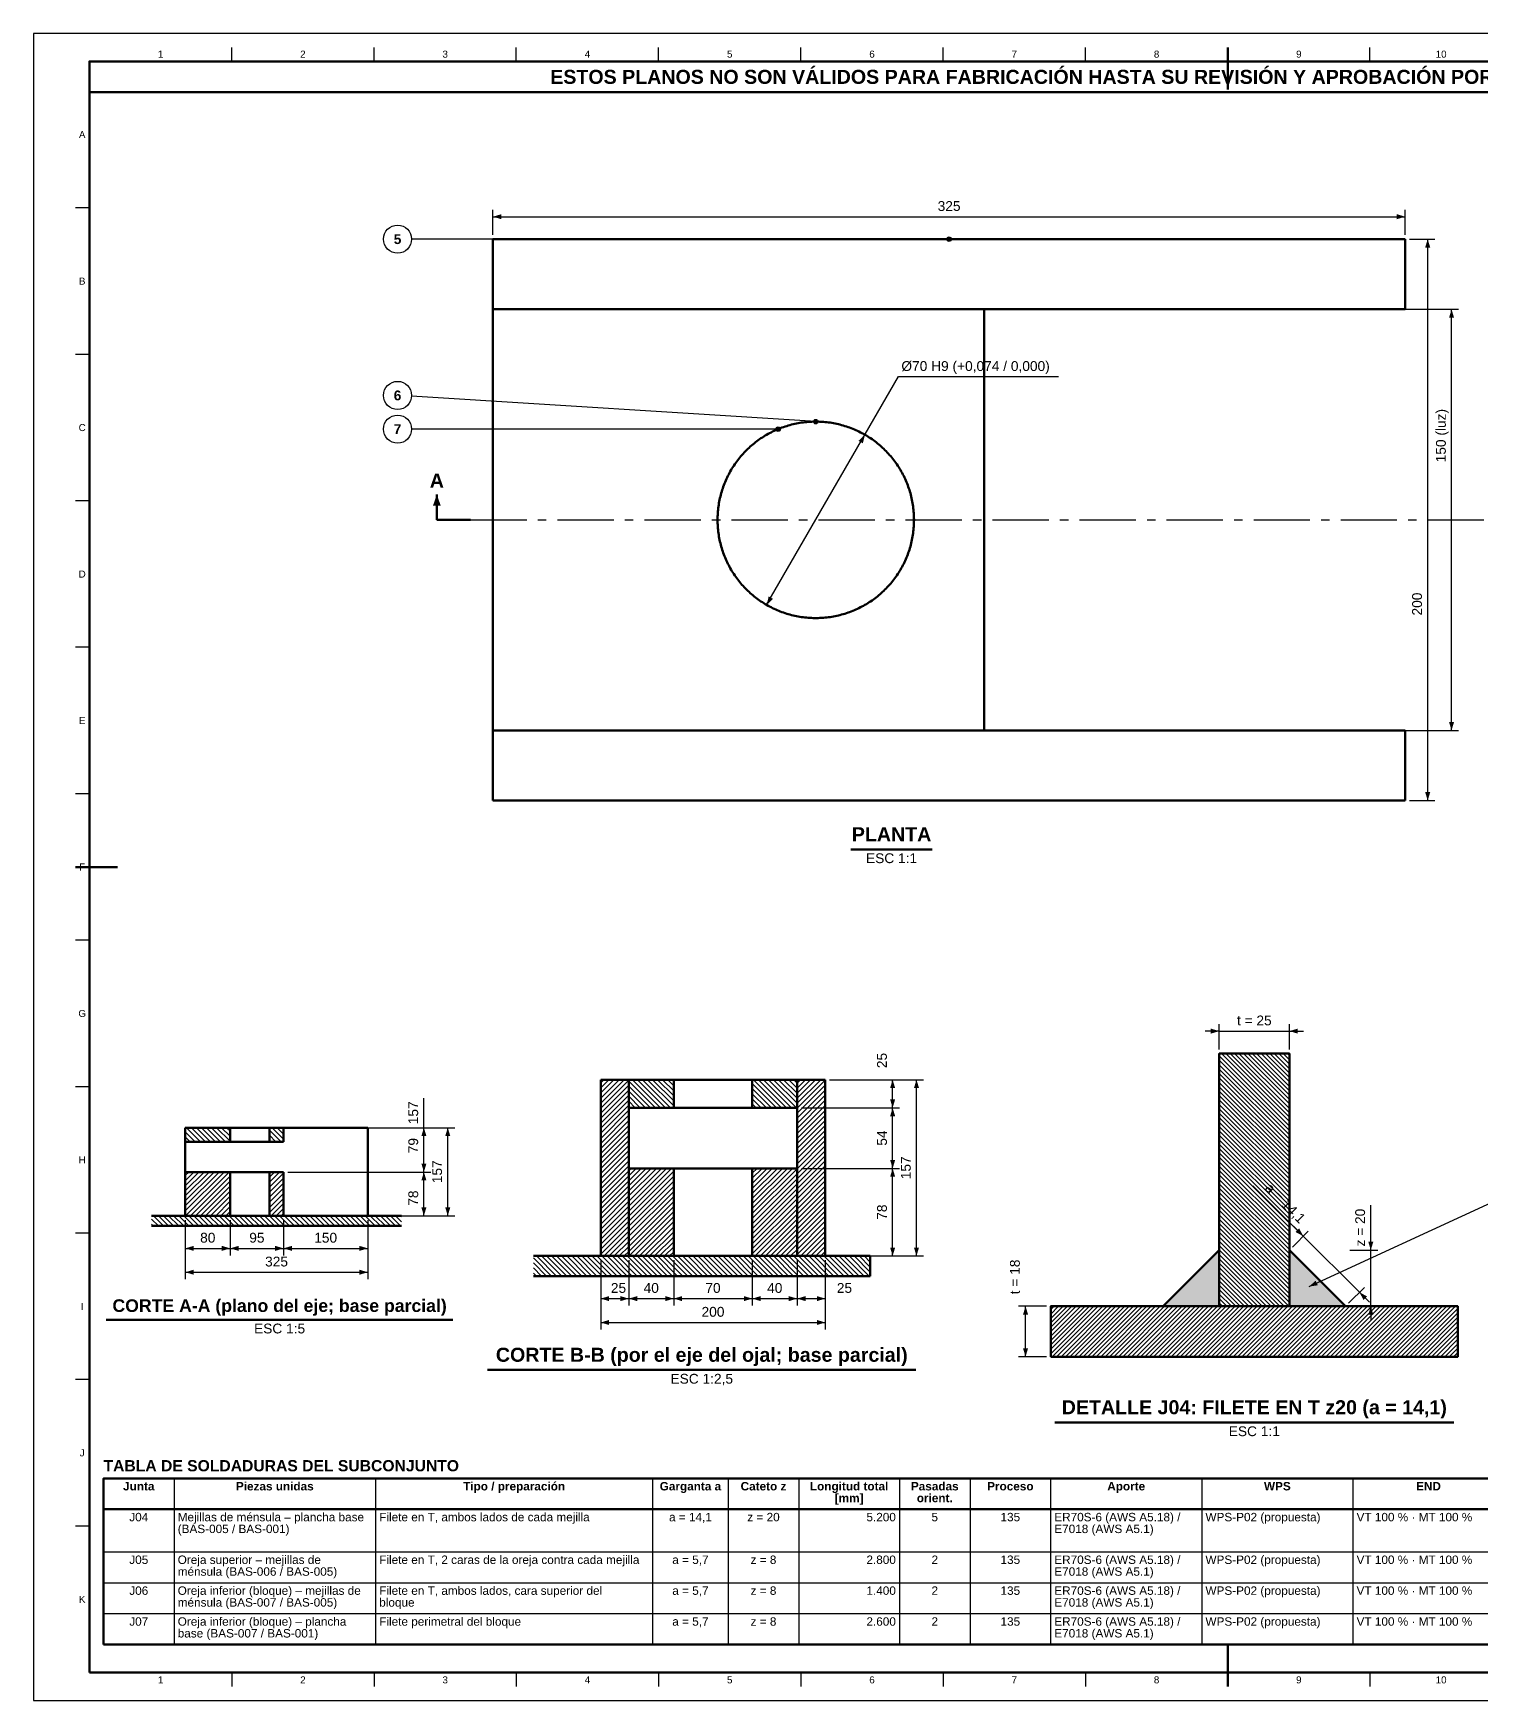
# Model space of a CAD drawing. Header units: millimetres. Extents: x 0 to 841, y 0 to 594.
# Drawn here: x 0 to 516, y 0 to 594 of the extents above; entities that cross this region are included whole.
import ezdxf
from ezdxf.enums import TextEntityAlignment as Align

# ---------------------------------------------------------------- set-up
doc = ezdxf.new("R2010")
doc.units = ezdxf.units.MM
doc.linetypes.add('EJE', pattern=[31, 20, -4, 3, -4])
for name, color, linetype, lineweight in [('ACH', 7, 'CONTINUOUS', 13), ('CORTE', 7, 'EJE', 70), ('COTA', 7, 'CONTINUOUS', 25), ('EJE', 7, 'EJE', 25), ('FINA', 7, 'CONTINUOUS', 25), ('MARCO', 7, 'CONTINUOUS', 70), ('TXT', 7, 'CONTINUOUS', 25), ('VIS', 7, 'CONTINUOUS', 50)]:
    doc.layers.add(name, color=color, linetype=linetype, lineweight=lineweight)
doc.styles.add('STD', font='LiberationSans-Regular.ttf')
doc.styles.add('STDB', font='LiberationSans-Bold.ttf')

msp = doc.modelspace()

# ---------------------------------------------------------------- hatches: boundary and pattern name
at = {"layer": 'ACH'}
h = msp.add_hatch(color=7, dxfattribs=at)
h.dxf.hatch_style = 1
h.paths.add_polyline_path([(327.05, 520.68), (326.82, 521.24), (326.25, 521.48), (325.68, 521.24), (325.45, 520.68), (325.68, 520.11), (326.25, 519.88), (326.82, 520.11)])
h = msp.add_hatch(color=7, dxfattribs=at)
h.dxf.hatch_style = 1
h.paths.add_polyline_path([(266.16, 453.01), (265.92, 453.58), (265.36, 453.81), (264.79, 453.58), (264.56, 453.01), (264.79, 452.45), (265.36, 452.21), (265.92, 452.45)])
h = msp.add_hatch(color=7, dxfattribs=at)
h.dxf.hatch_style = 1
h.paths.add_polyline_path([(279.55, 455.68), (279.32, 456.24), (278.75, 456.48), (278.18, 456.24), (277.95, 455.68), (278.18, 455.11), (278.75, 454.88), (279.32, 455.11)])
h = msp.add_hatch(dxfattribs=at)
h.set_pattern_fill('ANSI31', scale=0.35, angle=90)
h.paths.add_polyline_path([(422.48, 140.53), (447.48, 140.53), (447.48, 230.53), (422.48, 230.53)])
h = msp.add_hatch(dxfattribs=at)
h.set_pattern_fill('ANSI31', scale=0.4)
h.paths.add_polyline_path([(202.13, 158.43), (202.13, 221.23), (212.13, 221.23), (212.13, 158.43)])
h = msp.add_hatch(dxfattribs=at)
h.set_pattern_fill('ANSI31', scale=0.4, angle=90)
h.paths.add_polyline_path([(212.13, 211.23), (212.13, 221.23), (228.13, 221.23), (228.13, 211.23)])
h = msp.add_hatch(dxfattribs=at)
h.set_pattern_fill('ANSI31', scale=0.4, angle=90)
h.paths.add_polyline_path([(272.13, 221.23), (272.13, 211.23), (256.13, 211.23), (256.13, 221.23)])
h = msp.add_hatch(dxfattribs=at)
h.set_pattern_fill('ANSI31', scale=0.4)
h.paths.add_polyline_path([(272.13, 158.43), (272.13, 221.23), (282.13, 221.23), (282.13, 158.43)])
h = msp.add_hatch(dxfattribs=at)
h.set_pattern_fill('ANSI31', scale=0.4, angle=90)
h.paths.add_polyline_path([(54.14, 199.13), (54.14, 204.13), (70.14, 204.13), (70.14, 199.13)])
h = msp.add_hatch(dxfattribs=at)
h.set_pattern_fill('ANSI31', scale=0.4, angle=90)
h.paths.add_polyline_path([(84.14, 199.13), (84.14, 204.13), (89.14, 204.13), (89.14, 199.13)])
h = msp.add_hatch(dxfattribs=at)
h.set_pattern_fill('ANSI31', scale=0.4)
h.paths.add_polyline_path([(54.14, 172.73), (54.14, 188.33), (70.14, 188.33), (70.14, 172.73)])
h = msp.add_hatch(dxfattribs=at)
h.set_pattern_fill('ANSI31', scale=0.4)
h.paths.add_polyline_path([(84.14, 172.73), (84.14, 188.33), (89.14, 188.33), (89.14, 172.73)])
h = msp.add_hatch(dxfattribs=at)
h.set_pattern_fill('ANSI31', scale=0.4)
h.paths.add_polyline_path([(212.13, 158.43), (212.13, 189.63), (228.13, 189.63), (228.13, 158.43)])
h = msp.add_hatch(dxfattribs=at)
h.set_pattern_fill('ANSI31', scale=0.4)
h.paths.add_polyline_path([(272.13, 189.63), (272.13, 158.43), (256.13, 158.43), (256.13, 189.63)])
h = msp.add_hatch(dxfattribs=at)
h.set_pattern_fill('ANSI31', scale=0.4, angle=90)
h.paths.add_polyline_path([(131.14, 172.73), (131.14, 169.13), (42.14, 169.13), (42.14, 172.73)])
h = msp.add_hatch(color=7, dxfattribs=at)
h.dxf.hatch_style = 1
h.paths.add_polyline_path([(422.48, 140.53), (402.48, 140.53), (422.48, 160.53)])
h = msp.add_hatch(color=7, dxfattribs=at)
h.dxf.hatch_style = 1
h.paths.add_polyline_path([(447.48, 140.53), (467.48, 140.53), (447.48, 160.53)])
h = msp.add_hatch(dxfattribs=at)
h.set_pattern_fill('ANSI31', scale=0.4, angle=90)
h.paths.add_polyline_path([(178.13, 151.23), (178.13, 158.43), (298.13, 158.43), (298.13, 151.23)])
h = msp.add_hatch(dxfattribs=at)
h.set_pattern_fill('ANSI31', scale=0.35)
h.paths.add_polyline_path([(362.48, 122.53), (507.48, 122.53), (507.48, 140.53), (362.48, 140.53)])

# ---------------------------------------------------------------- linework, layer by layer
at = {"layer": 'CORTE'}
msp.add_line((143.75, 420.68), (155.75, 420.68), dxfattribs=at)
at = {"layer": 'COTA'}
for p, q in [((163.75, 522.18), (163.75, 531.18)), ((163.75, 528.68), (488.75, 528.68)), ((488.75, 522.18), (488.75, 531.18)), ((326.25, 520.68), (134.75, 520.68)), ((490.25, 520.68), (499.25, 520.68)), ((496.75, 320.68), (496.75, 520.68)), ((340.25, 495.68), (507.75, 495.68)), ((505.25, 345.68), (505.25, 495.68)), ((261.25, 390.37), (308.25, 471.77)), ((308.25, 471.77), (365.26, 471.77)), ((278.75, 455.68), (134.74, 464.7)), ((265.36, 453.01), (134.75, 453.01)), ((340.25, 345.68), (507.75, 345.68)), ((490.25, 320.68), (499.25, 320.68)), ((422.48, 238.53), (417.48, 238.53)), ((422.48, 232.03), (422.48, 241.03)), ((422.48, 238.53), (447.48, 238.53)), ((447.48, 232.03), (447.48, 241.03)), ((447.48, 238.53), (452.48, 238.53)), ((283.63, 221.23), (308.63, 221.23)), ((283.63, 221.23), (317.13, 221.23)), ((306.13, 211.23), (306.13, 221.23)), ((314.63, 158.43), (314.63, 221.23)), ((139.14, 204.13), (139.14, 214.67)), ((273.63, 211.23), (308.63, 211.23)), ((273.63, 211.23), (308.63, 211.23)), ((306.13, 189.63), (306.13, 211.23)), ((90.64, 204.13), (141.64, 204.13)), ((120.64, 204.13), (141.64, 204.13)), ((120.64, 204.13), (150.14, 204.13)), ((139.14, 188.33), (139.14, 204.13)), ((139.14, 172.73), (139.14, 204.13)), ((147.64, 172.73), (147.64, 204.13)), ((90.64, 188.33), (141.64, 188.33)), ((90.64, 188.33), (141.64, 188.33)), ((139.14, 172.73), (139.14, 188.33)), ((273.63, 189.63), (308.63, 189.63)), ((273.63, 189.63), (308.63, 189.63)), ((306.13, 158.43), (306.13, 189.63)), ((452.43, 165.48), (434.47, 183.44)), ((90.64, 172.73), (141.64, 172.73)), ((120.64, 172.73), (141.64, 172.73)), ((120.64, 172.73), (150.14, 172.73)), ((454.48, 147.53), (519.48, 177.53)), ((476.48, 160.53), (476.48, 176.53)), ((54.14, 171.23), (54.14, 158.63)), ((54.14, 171.23), (54.14, 150.13)), ((70.14, 171.23), (70.14, 158.63)), ((70.14, 171.23), (70.14, 158.63)), ((89.14, 171.23), (89.14, 158.63)), ((89.14, 171.23), (89.14, 158.63)), ((119.14, 171.23), (119.14, 158.63)), ((119.14, 171.23), (119.14, 150.13)), ((448.54, 161.59), (454.2, 167.24)), ((452.43, 165.48), (448.9, 169.01)), ((54.14, 161.13), (70.14, 161.13)), ((70.14, 161.13), (89.14, 161.13)), ((89.14, 161.13), (119.14, 161.13)), ((452.43, 165.48), (472.43, 145.48)), ((468.98, 160.53), (478.98, 160.53)), ((476.48, 160.53), (476.48, 165.53)), ((476.48, 140.53), (476.48, 160.53)), ((202.13, 156.93), (202.13, 140.73)), ((202.13, 156.93), (202.13, 132.23)), ((212.13, 156.93), (212.13, 140.73)), ((212.13, 156.93), (212.13, 140.73)), ((228.13, 156.93), (228.13, 140.73)), ((228.13, 156.93), (228.13, 140.73)), ((256.13, 156.93), (256.13, 140.73)), ((256.13, 156.93), (256.13, 140.73)), ((272.13, 156.93), (272.13, 140.73)), ((272.13, 156.93), (272.13, 140.73)), ((282.13, 156.93), (282.13, 140.73)), ((282.13, 156.93), (282.13, 132.23)), ((283.63, 158.43), (308.63, 158.43)), ((283.63, 158.43), (317.13, 158.43)), ((54.14, 152.63), (119.14, 152.63)), ((202.13, 143.23), (212.13, 143.23)), ((212.13, 143.23), (228.13, 143.23)), ((212.13, 143.23), (212.29, 143.23)), ((228.13, 143.23), (256.13, 143.23)), ((256.13, 143.23), (272.13, 143.23)), ((272.13, 143.23), (282.13, 143.23)), ((468.54, 141.59), (474.2, 147.24)), ((472.43, 145.48), (475.97, 141.94)), ((360.98, 140.53), (350.98, 140.53)), ((353.48, 122.53), (353.48, 140.53)), ((468.98, 140.53), (478.98, 140.53)), ((476.48, 140.53), (476.48, 135.53)), ((202.13, 134.73), (282.13, 134.73)), ((360.98, 122.53), (350.98, 122.53))]:
    msp.add_line(p, q, dxfattribs=at)
for centre in [(326.25, 520.68), (265.36, 453.01), (278.75, 455.68)]:
    msp.add_circle(centre, 0.8, dxfattribs=at)
for points in [[(163.75, 528.68), (166.75, 527.78), (166.75, 529.58)], [(488.75, 528.68), (485.75, 529.58), (485.75, 527.78)], [(496.75, 520.68), (495.85, 517.68), (497.65, 517.68)], [(505.25, 495.68), (504.35, 492.68), (506.15, 492.68)], [(296.25, 450.99), (293.97, 448.84), (295.53, 447.94)], [(143.75, 429.68), (142.35, 425.68), (145.15, 425.68)], [(261.25, 390.37), (263.53, 392.51), (261.97, 393.41)], [(505.25, 345.68), (506.15, 348.68), (504.35, 348.68)], [(496.75, 320.68), (497.65, 323.68), (495.85, 323.68)], [(422.48, 238.53), (419.48, 239.43), (419.48, 237.63)], [(447.48, 238.53), (450.48, 237.63), (450.48, 239.43)], [(306.13, 221.23), (305.23, 218.23), (307.03, 218.23)], [(314.63, 221.23), (313.73, 218.23), (315.53, 218.23)], [(306.13, 211.23), (307.03, 214.23), (305.23, 214.23)], [(306.13, 211.23), (305.23, 208.23), (307.03, 208.23)], [(139.14, 204.13), (138.24, 201.13), (140.04, 201.13)], [(139.14, 204.13), (138.24, 201.13), (140.04, 201.13)], [(147.64, 204.13), (146.74, 201.13), (148.54, 201.13)], [(139.14, 188.33), (140.04, 191.33), (138.24, 191.33)], [(306.13, 189.63), (307.03, 192.63), (305.23, 192.63)], [(139.14, 188.33), (138.24, 185.33), (140.04, 185.33)], [(306.13, 189.63), (305.23, 186.63), (307.03, 186.63)], [(139.14, 172.73), (140.04, 175.73), (138.24, 175.73)], [(139.14, 172.73), (140.04, 175.73), (138.24, 175.73)], [(147.64, 172.73), (148.54, 175.73), (146.74, 175.73)], [(452.43, 165.48), (450.95, 168.23), (449.67, 166.96)], [(54.14, 161.13), (57.14, 160.23), (57.14, 162.03)], [(70.14, 161.13), (67.14, 162.03), (67.14, 160.23)], [(70.14, 161.13), (73.14, 160.23), (73.14, 162.03)], [(89.14, 161.13), (86.14, 162.03), (86.14, 160.23)], [(89.14, 161.13), (92.14, 160.23), (92.14, 162.03)], [(119.14, 161.13), (116.14, 162.03), (116.14, 160.23)], [(306.13, 158.43), (307.03, 161.43), (305.23, 161.43)], [(314.63, 158.43), (315.53, 161.43), (313.73, 161.43)], [(476.48, 160.53), (477.38, 163.53), (475.58, 163.53)], [(54.14, 152.63), (57.14, 151.73), (57.14, 153.53)], [(119.14, 152.63), (116.14, 153.53), (116.14, 151.73)], [(454.48, 147.53), (457.58, 147.97), (456.83, 149.6)], [(202.13, 143.23), (205.13, 142.33), (205.13, 144.13)], [(212.13, 143.23), (209.13, 144.13), (209.13, 142.33)], [(212.13, 143.23), (215.13, 142.33), (215.13, 144.13)], [(228.13, 143.23), (225.13, 144.13), (225.13, 142.33)], [(228.13, 143.23), (231.13, 142.33), (231.13, 144.13)], [(256.13, 143.23), (253.13, 144.13), (253.13, 142.33)], [(256.13, 143.23), (259.13, 142.33), (259.13, 144.13)], [(272.13, 143.23), (269.13, 144.13), (269.13, 142.33)], [(272.13, 143.23), (275.13, 142.33), (275.13, 144.13)], [(282.13, 143.23), (279.13, 144.13), (279.13, 142.33)], [(472.43, 145.48), (473.92, 142.72), (475.19, 143.99)], [(353.48, 140.53), (352.58, 137.53), (354.38, 137.53)], [(476.48, 140.53), (475.58, 137.53), (477.38, 137.53)], [(202.13, 134.73), (205.13, 133.83), (205.13, 135.63)], [(282.13, 134.73), (279.13, 135.63), (279.13, 133.83)], [(353.48, 122.53), (354.38, 125.53), (352.58, 125.53)]]:
    msp.add_solid(points, dxfattribs=at)
at = {"layer": 'EJE'}
msp.add_line((155.75, 420.68), (518.75, 420.68), dxfattribs=at)
at = {"layer": 'FINA'}
for p, q in [((70.69, 584), (70.69, 589)), ((121.38, 584), (121.38, 589)), ((172.06, 584), (172.06, 589)), ((222.75, 584), (222.75, 589)), ((273.44, 584), (273.44, 589)), ((324.12, 584), (324.12, 589)), ((374.81, 584), (374.81, 589)), ((425.5, 584), (425.5, 589)), ((476.19, 584), (476.19, 589)), ((20, 531.82), (15, 531.82)), ((20, 479.64), (15, 479.64)), ((20, 427.45), (15, 427.45)), ((20, 375.27), (15, 375.27)), ((20, 323.09), (15, 323.09)), ((20, 270.91), (15, 270.91)), ((20, 218.73), (15, 218.73)), ((20, 166.55), (15, 166.55)), ((20, 114.36), (15, 114.36)), ((50.13, 79.2), (50.13, 20)), ((121.92, 79.2), (121.92, 20)), ((220.63, 79.2), (220.63, 20)), ((247.55, 79.2), (247.55, 20)), ((272.68, 79.2), (272.68, 20)), ((308.58, 79.2), (308.58, 20)), ((333.71, 79.2), (333.71, 20)), ((362.42, 79.2), (362.42, 20)), ((416.27, 79.2), (416.27, 20)), ((470.11, 79.2), (470.11, 20)), ((25, 68.2), (646, 68.2)), ((20, 62.18), (15, 62.18)), ((25, 53), (646, 53)), ((25, 42), (646, 42)), ((25, 31), (646, 31)), ((70.69, 10), (70.69, 5)), ((121.38, 10), (121.38, 5)), ((172.06, 10), (172.06, 5)), ((222.75, 10), (222.75, 5)), ((273.44, 10), (273.44, 5)), ((324.12, 10), (324.12, 5)), ((374.81, 10), (374.81, 5)), ((425.5, 10), (425.5, 5)), ((476.19, 10), (476.19, 5))]:
    msp.add_line(p, q, dxfattribs=at)
msp.add_lwpolyline([(0, 0), (841, 0), (841, 594), (0, 594)], close=True, dxfattribs=at)
for centre in [(129.75, 520.68), (129.75, 465.01), (129.75, 453.01)]:
    msp.add_circle(centre, 5, dxfattribs=at)
at = {"layer": 'MARCO'}
for p, q in [((425.5, 589), (425.5, 574)), ((15, 297), (30, 297)), ((425.5, 5), (425.5, 20))]:
    msp.add_line(p, q, dxfattribs=at)
for points in [[(20, 10), (831, 10), (831, 584), (20, 584)], [(20, 573), (831, 573), (831, 584), (20, 584)]]:
    msp.add_lwpolyline(points, close=True, dxfattribs=at)
at = {"layer": 'VIS'}
for p, q in [((143.75, 420.68), (143.75, 429.68)), ((291.28, 303.28), (320.22, 303.28)), ((26, 135.73), (149.45, 135.73)), ((161.8, 117.83), (314.45, 117.83)), ((363.87, 99.13), (506.1, 99.13)), ((25, 79.2), (25, 20)), ((25, 20), (646, 20))]:
    msp.add_line(p, q, dxfattribs=at)
for points in [[(163.75, 495.68), (163.75, 520.68)], [(163.75, 520.68), (488.75, 520.68)], [(488.75, 495.68), (488.75, 520.68)], [(163.75, 495.68), (488.75, 495.68)], [(163.75, 345.68), (163.75, 495.68)], [(163.75, 495.68), (338.75, 495.68)], [(338.75, 345.68), (338.75, 495.68)], [(313.75, 420.68), (313.74, 420.08), (313.73, 419.48), (313.7, 418.88), (313.67, 418.28), (313.62, 417.68), (313.56, 417.08), (313.5, 416.48), (313.42, 415.89), (313.33, 415.29), (313.24, 414.7), (313.13, 414.11), (313.01, 413.52), (312.88, 412.93), (312.74, 412.35), (312.6, 411.76), (312.44, 411.18), (312.27, 410.61), (312.09, 410.03), (311.9, 409.46), (311.71, 408.89), (311.5, 408.33), (311.28, 407.77), (311.06, 407.21), (310.82, 406.66), (310.58, 406.11), (310.32, 405.57), (310.06, 405.03), (309.78, 404.49), (309.5, 403.96), (309.21, 403.44), (308.91, 402.92), (308.6, 402.4), (308.28, 401.89), (307.96, 401.39), (307.62, 400.89), (307.28, 400.4), (306.92, 399.91), (306.56, 399.43), (306.19, 398.96), (305.82, 398.49), (305.43, 398.03), (305.04, 397.57), (304.64, 397.12), (304.23, 396.68), (303.82, 396.25), (303.39, 395.82), (302.96, 395.4), (302.52, 394.99), (302.08, 394.59), (301.63, 394.19), (301.17, 393.8), (300.71, 393.42), (300.23, 393.05), (299.76, 392.68), (299.27, 392.33), (298.78, 391.98), (298.29, 391.64), (297.79, 391.31), (297.28, 390.98), (296.77, 390.67), (296.25, 390.37), (295.73, 390.07), (295.2, 389.78), (294.67, 389.51), (294.13, 389.24), (293.59, 388.98), (293.04, 388.73), (292.49, 388.49), (291.94, 388.26), (291.38, 388.03), (290.81, 387.82), (290.25, 387.62), (289.68, 387.43), (289.11, 387.24), (288.53, 387.07), (287.95, 386.91), (287.37, 386.76), (286.79, 386.61), (286.2, 386.48), (285.61, 386.36), (285.02, 386.24), (284.43, 386.14), (283.84, 386.05), (283.24, 385.97), (282.65, 385.89), (282.05, 385.83), (281.45, 385.78), (280.85, 385.74), (280.25, 385.71), (279.65, 385.69), (279.05, 385.68), (278.45, 385.68), (277.85, 385.69), (277.25, 385.71), (276.65, 385.74), (276.05, 385.78), (275.45, 385.83), (274.85, 385.89), (274.26, 385.97), (273.66, 386.05), (273.07, 386.14), (272.48, 386.24), (271.89, 386.36), (271.3, 386.48), (270.71, 386.61), (270.13, 386.76), (269.55, 386.91), (268.97, 387.07), (268.39, 387.24), (267.82, 387.43), (267.25, 387.62), (266.69, 387.82), (266.12, 388.03), (265.56, 388.26), (265.01, 388.49), (264.46, 388.73), (263.91, 388.98), (263.37, 389.24), (262.83, 389.51), (262.3, 389.78), (261.77, 390.07), (261.25, 390.37), (260.73, 390.67), (260.22, 390.98), (259.71, 391.31), (259.21, 391.64), (258.72, 391.98), (258.23, 392.33), (257.74, 392.68), (257.27, 393.05), (256.79, 393.42), (256.33, 393.8), (255.87, 394.19), (255.42, 394.59), (254.98, 394.99), (254.54, 395.4), (254.11, 395.82), (253.68, 396.25), (253.27, 396.68), (252.86, 397.12), (252.46, 397.57), (252.07, 398.03), (251.68, 398.49), (251.31, 398.96), (250.94, 399.43), (250.58, 399.91), (250.22, 400.4), (249.88, 400.89), (249.54, 401.39), (249.22, 401.89), (248.9, 402.4), (248.59, 402.92), (248.29, 403.44), (248, 403.96), (247.72, 404.49), (247.44, 405.03), (247.18, 405.57), (246.92, 406.11), (246.68, 406.66), (246.44, 407.21), (246.22, 407.77), (246, 408.33), (245.79, 408.89), (245.6, 409.46), (245.41, 410.03), (245.23, 410.61), (245.06, 411.18), (244.9, 411.76), (244.76, 412.35), (244.62, 412.93), (244.49, 413.52), (244.37, 414.11), (244.26, 414.7), (244.17, 415.29), (244.08, 415.89), (244, 416.48), (243.94, 417.08), (243.88, 417.68), (243.83, 418.28), (243.8, 418.88), (243.77, 419.48), (243.76, 420.08), (243.75, 420.68), (243.76, 421.28), (243.77, 421.88), (243.8, 422.48), (243.83, 423.08), (243.88, 423.68), (243.94, 424.28), (244, 424.87), (244.08, 425.47), (244.17, 426.06), (244.26, 426.66), (244.37, 427.25), (244.49, 427.84), (244.62, 428.42), (244.76, 429.01), (244.9, 429.59), (245.06, 430.17), (245.23, 430.75), (245.41, 431.32), (245.6, 431.89), (245.79, 432.46), (246, 433.02), (246.22, 433.58), (246.44, 434.14), (246.68, 434.69), (246.92, 435.24), (247.18, 435.79), (247.44, 436.33), (247.72, 436.86), (248, 437.39), (248.29, 437.92), (248.59, 438.44), (248.9, 438.95), (249.22, 439.46), (249.54, 439.97), (249.88, 440.46), (250.22, 440.96), (250.58, 441.44), (250.94, 441.92), (251.31, 442.4), (251.68, 442.87), (252.07, 443.33), (252.46, 443.78), (252.86, 444.23), (253.27, 444.67), (253.68, 445.1), (254.11, 445.53), (254.54, 445.95), (254.98, 446.36), (255.42, 446.77), (255.87, 447.16), (256.33, 447.55), (256.79, 447.93), (257.27, 448.31), (257.74, 448.67), (258.23, 449.03), (258.72, 449.38), (259.21, 449.72), (259.71, 450.05), (260.22, 450.37), (260.73, 450.68), (261.25, 450.99), (261.77, 451.28), (262.3, 451.57), (262.83, 451.85), (263.37, 452.12), (263.91, 452.38), (264.46, 452.63), (265.01, 452.87), (265.56, 453.1), (266.12, 453.32), (266.69, 453.53), (267.25, 453.73), (267.82, 453.93), (268.39, 454.11), (268.97, 454.28), (269.55, 454.45), (270.13, 454.6), (270.71, 454.74), (271.3, 454.87), (271.89, 455), (272.48, 455.11), (273.07, 455.21), (273.66, 455.3), (274.26, 455.39), (274.85, 455.46), (275.45, 455.52), (276.05, 455.57), (276.65, 455.61), (277.25, 455.64), (277.85, 455.67), (278.45, 455.68), (279.05, 455.68), (279.65, 455.67), (280.25, 455.64), (280.85, 455.61), (281.45, 455.57), (282.05, 455.52), (282.65, 455.46), (283.24, 455.39), (283.84, 455.3), (284.43, 455.21), (285.02, 455.11), (285.61, 455), (286.2, 454.87), (286.79, 454.74), (287.37, 454.6), (287.95, 454.45), (288.53, 454.28), (289.11, 454.11), (289.68, 453.93), (290.25, 453.73), (290.81, 453.53), (291.38, 453.32), (291.94, 453.1), (292.49, 452.87), (293.04, 452.63), (293.59, 452.38), (294.13, 452.12), (294.67, 451.85), (295.2, 451.57), (295.73, 451.28), (296.25, 450.99), (296.77, 450.68), (297.28, 450.37), (297.79, 450.05), (298.29, 449.72), (298.78, 449.38), (299.27, 449.03), (299.76, 448.67), (300.23, 448.31), (300.71, 447.93), (301.17, 447.55), (301.63, 447.16), (302.08, 446.77), (302.52, 446.36), (302.96, 445.95), (303.39, 445.53), (303.82, 445.1), (304.23, 444.67), (304.64, 444.23), (305.04, 443.78), (305.43, 443.33), (305.82, 442.87), (306.19, 442.4), (306.56, 441.92), (306.92, 441.44), (307.28, 440.96), (307.62, 440.46), (307.96, 439.97), (308.28, 439.46), (308.6, 438.95), (308.91, 438.44), (309.21, 437.92), (309.5, 437.39), (309.78, 436.86), (310.06, 436.33), (310.32, 435.79), (310.58, 435.24), (310.82, 434.69), (311.06, 434.14), (311.28, 433.58), (311.5, 433.02), (311.71, 432.46), (311.9, 431.89), (312.09, 431.32), (312.27, 430.75), (312.44, 430.17), (312.6, 429.59), (312.74, 429.01), (312.88, 428.42), (313.01, 427.84), (313.13, 427.25), (313.24, 426.66), (313.33, 426.06), (313.42, 425.47), (313.5, 424.87), (313.56, 424.28), (313.62, 423.68), (313.67, 423.08), (313.7, 422.48), (313.73, 421.88), (313.74, 421.28), (313.75, 420.68)], [(163.75, 320.68), (163.75, 345.68)], [(163.75, 345.68), (488.75, 345.68)], [(163.75, 345.68), (338.75, 345.68)], [(488.75, 320.68), (488.75, 345.68)], [(163.75, 320.68), (488.75, 320.68)], [(202.13, 221.23), (202.13, 158.43)], [(202.13, 221.23), (212.13, 221.23)], [(212.13, 221.23), (212.13, 158.43)], [(212.13, 221.23), (212.13, 211.23)], [(212.13, 221.23), (228.13, 221.23)], [(228.13, 221.23), (228.37, 221.23), (228.61, 221.23), (228.85, 221.23), (229.09, 221.23), (229.33, 221.23), (229.58, 221.23), (229.82, 221.23), (230.06, 221.23), (230.3, 221.23), (230.54, 221.23), (230.78, 221.23), (231.02, 221.23), (231.27, 221.23), (231.51, 221.23), (231.75, 221.23), (231.99, 221.23), (232.23, 221.23), (232.47, 221.23), (232.71, 221.23), (232.96, 221.23), (233.2, 221.23), (233.44, 221.23), (233.68, 221.23), (233.92, 221.23), (234.16, 221.23), (234.4, 221.23), (234.64, 221.23), (234.89, 221.23), (235.13, 221.23), (235.37, 221.23), (235.61, 221.23), (235.85, 221.23), (236.09, 221.23), (236.33, 221.23), (236.58, 221.23), (236.82, 221.23), (237.06, 221.23), (237.3, 221.23), (237.54, 221.23), (237.78, 221.23), (238.02, 221.23), (238.27, 221.23), (238.51, 221.23), (238.75, 221.23), (238.99, 221.23), (239.23, 221.23), (239.47, 221.23), (239.71, 221.23), (239.96, 221.23), (240.2, 221.23), (240.44, 221.23), (240.68, 221.23), (240.92, 221.23), (241.16, 221.23), (241.4, 221.23), (241.64, 221.23), (241.89, 221.23), (242.13, 221.23), (242.37, 221.23), (242.61, 221.23), (242.85, 221.23), (243.09, 221.23), (243.33, 221.23), (243.58, 221.23), (243.82, 221.23), (244.06, 221.23), (244.3, 221.23), (244.54, 221.23), (244.78, 221.23), (245.02, 221.23), (245.27, 221.23), (245.51, 221.23), (245.75, 221.23), (245.99, 221.23), (246.23, 221.23), (246.47, 221.23), (246.71, 221.23), (246.96, 221.23), (247.2, 221.23), (247.44, 221.23), (247.68, 221.23), (247.92, 221.23), (248.16, 221.23), (248.4, 221.23), (248.64, 221.23), (248.89, 221.23), (249.13, 221.23), (249.37, 221.23), (249.61, 221.23), (249.85, 221.23), (250.09, 221.23), (250.33, 221.23), (250.58, 221.23), (250.82, 221.23), (251.06, 221.23), (251.3, 221.23), (251.54, 221.23), (251.78, 221.23), (252.02, 221.23), (252.27, 221.23), (252.51, 221.23), (252.75, 221.23), (252.99, 221.23), (253.23, 221.23), (253.47, 221.23), (253.71, 221.23), (253.96, 221.23), (254.2, 221.23), (254.44, 221.23), (254.68, 221.23), (254.92, 221.23), (255.16, 221.23), (255.4, 221.23), (255.64, 221.23), (255.89, 221.23), (256.13, 221.23)], [(228.13, 221.23), (228.13, 211.23)], [(256.13, 221.23), (272.13, 221.23)], [(256.13, 221.23), (256.13, 211.23)], [(272.13, 221.23), (272.13, 158.43)], [(272.13, 221.23), (282.13, 221.23)], [(272.13, 221.23), (272.13, 211.23)], [(282.13, 221.23), (282.13, 158.43)], [(212.13, 211.23), (228.13, 211.23)], [(228.13, 211.23), (228.37, 211.23), (228.61, 211.23), (228.85, 211.23), (229.09, 211.23), (229.33, 211.23), (229.58, 211.23), (229.82, 211.23), (230.06, 211.23), (230.3, 211.23), (230.54, 211.23), (230.78, 211.23), (231.02, 211.23), (231.27, 211.23), (231.51, 211.23), (231.75, 211.23), (231.99, 211.23), (232.23, 211.23), (232.47, 211.23), (232.71, 211.23), (232.96, 211.23), (233.2, 211.23), (233.44, 211.23), (233.68, 211.23), (233.92, 211.23), (234.16, 211.23), (234.4, 211.23), (234.64, 211.23), (234.89, 211.23), (235.13, 211.23), (235.37, 211.23), (235.61, 211.23), (235.85, 211.23), (236.09, 211.23), (236.33, 211.23), (236.58, 211.23), (236.82, 211.23), (237.06, 211.23), (237.3, 211.23), (237.54, 211.23), (237.78, 211.23), (238.02, 211.23), (238.27, 211.23), (238.51, 211.23), (238.75, 211.23), (238.99, 211.23), (239.23, 211.23), (239.47, 211.23), (239.71, 211.23), (239.96, 211.23), (240.2, 211.23), (240.44, 211.23), (240.68, 211.23), (240.92, 211.23), (241.16, 211.23), (241.4, 211.23), (241.64, 211.23), (241.89, 211.23), (242.13, 211.23), (242.37, 211.23), (242.61, 211.23), (242.85, 211.23), (243.09, 211.23), (243.33, 211.23), (243.58, 211.23), (243.82, 211.23), (244.06, 211.23), (244.3, 211.23), (244.54, 211.23), (244.78, 211.23), (245.02, 211.23), (245.27, 211.23), (245.51, 211.23), (245.75, 211.23), (245.99, 211.23), (246.23, 211.23), (246.47, 211.23), (246.71, 211.23), (246.96, 211.23), (247.2, 211.23), (247.44, 211.23), (247.68, 211.23), (247.92, 211.23), (248.16, 211.23), (248.4, 211.23), (248.64, 211.23), (248.89, 211.23), (249.13, 211.23), (249.37, 211.23), (249.61, 211.23), (249.85, 211.23), (250.09, 211.23), (250.33, 211.23), (250.58, 211.23), (250.82, 211.23), (251.06, 211.23), (251.3, 211.23), (251.54, 211.23), (251.78, 211.23), (252.02, 211.23), (252.27, 211.23), (252.51, 211.23), (252.75, 211.23), (252.99, 211.23), (253.23, 211.23), (253.47, 211.23), (253.71, 211.23), (253.96, 211.23), (254.2, 211.23), (254.44, 211.23), (254.68, 211.23), (254.92, 211.23), (255.16, 211.23), (255.4, 211.23), (255.64, 211.23), (255.89, 211.23), (256.13, 211.23)], [(256.13, 211.23), (272.13, 211.23)], [(54.14, 199.13), (54.14, 204.13)], [(70.14, 204.13), (54.14, 204.13)], [(70.14, 204.13), (70.27, 204.13), (70.39, 204.13), (70.51, 204.13), (70.63, 204.13), (70.75, 204.13), (70.87, 204.13), (70.99, 204.13), (71.11, 204.13), (71.23, 204.13), (71.35, 204.13), (71.47, 204.13), (71.59, 204.13), (71.71, 204.13), (71.83, 204.13), (71.96, 204.13), (72.08, 204.13), (72.2, 204.13), (72.32, 204.13), (72.44, 204.13), (72.56, 204.13), (72.68, 204.13), (72.8, 204.13), (72.92, 204.13), (73.04, 204.13), (73.16, 204.13), (73.28, 204.13), (73.4, 204.13), (73.52, 204.13), (73.64, 204.13), (73.77, 204.13), (73.89, 204.13), (74.01, 204.13), (74.13, 204.13), (74.25, 204.13), (74.37, 204.13), (74.49, 204.13), (74.61, 204.13), (74.73, 204.13), (74.85, 204.13), (74.97, 204.13), (75.09, 204.13), (75.21, 204.13), (75.33, 204.13), (75.46, 204.13), (75.58, 204.13), (75.7, 204.13), (75.82, 204.13), (75.94, 204.13), (76.06, 204.13), (76.18, 204.13), (76.3, 204.13), (76.42, 204.13), (76.54, 204.13), (76.66, 204.13), (76.78, 204.13), (76.9, 204.13), (77.02, 204.13), (77.14, 204.13), (77.27, 204.13), (77.39, 204.13), (77.51, 204.13), (77.63, 204.13), (77.75, 204.13), (77.87, 204.13), (77.99, 204.13), (78.11, 204.13), (78.23, 204.13), (78.35, 204.13), (78.47, 204.13), (78.59, 204.13), (78.71, 204.13), (78.83, 204.13), (78.96, 204.13), (79.08, 204.13), (79.2, 204.13), (79.32, 204.13), (79.44, 204.13), (79.56, 204.13), (79.68, 204.13), (79.8, 204.13), (79.92, 204.13), (80.04, 204.13), (80.16, 204.13), (80.28, 204.13), (80.4, 204.13), (80.52, 204.13), (80.64, 204.13), (80.77, 204.13), (80.89, 204.13), (81.01, 204.13), (81.13, 204.13), (81.25, 204.13), (81.37, 204.13), (81.49, 204.13), (81.61, 204.13), (81.73, 204.13), (81.85, 204.13), (81.97, 204.13), (82.09, 204.13), (82.21, 204.13), (82.33, 204.13), (82.46, 204.13), (82.58, 204.13), (82.7, 204.13), (82.82, 204.13), (82.94, 204.13), (83.06, 204.13), (83.18, 204.13), (83.3, 204.13), (83.42, 204.13), (83.54, 204.13), (83.66, 204.13), (83.78, 204.13), (83.9, 204.13), (84.02, 204.13), (84.14, 204.13)], [(70.14, 204.13), (70.14, 199.13)], [(89.14, 204.13), (84.14, 204.13)], [(84.14, 199.13), (84.14, 204.13)], [(89.14, 204.13), (119.14, 204.13)], [(89.14, 199.13), (89.14, 204.13)], [(119.14, 172.73), (119.14, 204.13)], [(54.14, 188.33), (54.14, 199.13)], [(70.14, 199.13), (54.14, 199.13)], [(70.14, 199.13), (70.27, 199.13), (70.39, 199.13), (70.51, 199.13), (70.63, 199.13), (70.75, 199.13), (70.87, 199.13), (70.99, 199.13), (71.11, 199.13), (71.23, 199.13), (71.35, 199.13), (71.47, 199.13), (71.59, 199.13), (71.71, 199.13), (71.83, 199.13), (71.96, 199.13), (72.08, 199.13), (72.2, 199.13), (72.32, 199.13), (72.44, 199.13), (72.56, 199.13), (72.68, 199.13), (72.8, 199.13), (72.92, 199.13), (73.04, 199.13), (73.16, 199.13), (73.28, 199.13), (73.4, 199.13), (73.52, 199.13), (73.64, 199.13), (73.77, 199.13), (73.89, 199.13), (74.01, 199.13), (74.13, 199.13), (74.25, 199.13), (74.37, 199.13), (74.49, 199.13), (74.61, 199.13), (74.73, 199.13), (74.85, 199.13), (74.97, 199.13), (75.09, 199.13), (75.21, 199.13), (75.33, 199.13), (75.46, 199.13), (75.58, 199.13), (75.7, 199.13), (75.82, 199.13), (75.94, 199.13), (76.06, 199.13), (76.18, 199.13), (76.3, 199.13), (76.42, 199.13), (76.54, 199.13), (76.66, 199.13), (76.78, 199.13), (76.9, 199.13), (77.02, 199.13), (77.14, 199.13), (77.27, 199.13), (77.39, 199.13), (77.51, 199.13), (77.63, 199.13), (77.75, 199.13), (77.87, 199.13), (77.99, 199.13), (78.11, 199.13), (78.23, 199.13), (78.35, 199.13), (78.47, 199.13), (78.59, 199.13), (78.71, 199.13), (78.83, 199.13), (78.96, 199.13), (79.08, 199.13), (79.2, 199.13), (79.32, 199.13), (79.44, 199.13), (79.56, 199.13), (79.68, 199.13), (79.8, 199.13), (79.92, 199.13), (80.04, 199.13), (80.16, 199.13), (80.28, 199.13), (80.4, 199.13), (80.52, 199.13), (80.64, 199.13), (80.77, 199.13), (80.89, 199.13), (81.01, 199.13), (81.13, 199.13), (81.25, 199.13), (81.37, 199.13), (81.49, 199.13), (81.61, 199.13), (81.73, 199.13), (81.85, 199.13), (81.97, 199.13), (82.09, 199.13), (82.21, 199.13), (82.33, 199.13), (82.46, 199.13), (82.58, 199.13), (82.7, 199.13), (82.82, 199.13), (82.94, 199.13), (83.06, 199.13), (83.18, 199.13), (83.3, 199.13), (83.42, 199.13), (83.54, 199.13), (83.66, 199.13), (83.78, 199.13), (83.9, 199.13), (84.02, 199.13), (84.14, 199.13)], [(89.14, 199.13), (84.14, 199.13)], [(54.14, 172.73), (54.14, 188.33)], [(70.14, 188.33), (54.14, 188.33)], [(70.14, 188.33), (70.27, 188.33), (70.39, 188.33), (70.51, 188.33), (70.63, 188.33), (70.75, 188.33), (70.87, 188.33), (70.99, 188.33), (71.11, 188.33), (71.23, 188.33), (71.35, 188.33), (71.47, 188.33), (71.59, 188.33), (71.71, 188.33), (71.83, 188.33), (71.96, 188.33), (72.08, 188.33), (72.2, 188.33), (72.32, 188.33), (72.44, 188.33), (72.56, 188.33), (72.68, 188.33), (72.8, 188.33), (72.92, 188.33), (73.04, 188.33), (73.16, 188.33), (73.28, 188.33), (73.4, 188.33), (73.52, 188.33), (73.64, 188.33), (73.77, 188.33), (73.89, 188.33), (74.01, 188.33), (74.13, 188.33), (74.25, 188.33), (74.37, 188.33), (74.49, 188.33), (74.61, 188.33), (74.73, 188.33), (74.85, 188.33), (74.97, 188.33), (75.09, 188.33), (75.21, 188.33), (75.33, 188.33), (75.46, 188.33), (75.58, 188.33), (75.7, 188.33), (75.82, 188.33), (75.94, 188.33), (76.06, 188.33), (76.18, 188.33), (76.3, 188.33), (76.42, 188.33), (76.54, 188.33), (76.66, 188.33), (76.78, 188.33), (76.9, 188.33), (77.02, 188.33), (77.14, 188.33), (77.27, 188.33), (77.39, 188.33), (77.51, 188.33), (77.63, 188.33), (77.75, 188.33), (77.87, 188.33), (77.99, 188.33), (78.11, 188.33), (78.23, 188.33), (78.35, 188.33), (78.47, 188.33), (78.59, 188.33), (78.71, 188.33), (78.83, 188.33), (78.96, 188.33), (79.08, 188.33), (79.2, 188.33), (79.32, 188.33), (79.44, 188.33), (79.56, 188.33), (79.68, 188.33), (79.8, 188.33), (79.92, 188.33), (80.04, 188.33), (80.16, 188.33), (80.28, 188.33), (80.4, 188.33), (80.52, 188.33), (80.64, 188.33), (80.77, 188.33), (80.89, 188.33), (81.01, 188.33), (81.13, 188.33), (81.25, 188.33), (81.37, 188.33), (81.49, 188.33), (81.61, 188.33), (81.73, 188.33), (81.85, 188.33), (81.97, 188.33), (82.09, 188.33), (82.21, 188.33), (82.33, 188.33), (82.46, 188.33), (82.58, 188.33), (82.7, 188.33), (82.82, 188.33), (82.94, 188.33), (83.06, 188.33), (83.18, 188.33), (83.3, 188.33), (83.42, 188.33), (83.54, 188.33), (83.66, 188.33), (83.78, 188.33), (83.9, 188.33), (84.02, 188.33), (84.14, 188.33)], [(70.14, 188.33), (70.14, 172.73)], [(89.14, 188.33), (84.14, 188.33)], [(84.14, 172.73), (84.14, 188.33)], [(89.14, 172.73), (89.14, 188.33)], [(212.13, 189.63), (212.13, 158.43)], [(212.13, 189.63), (228.13, 189.63)], [(228.13, 189.63), (228.37, 189.63), (228.61, 189.63), (228.85, 189.63), (229.09, 189.63), (229.33, 189.63), (229.58, 189.63), (229.82, 189.63), (230.06, 189.63), (230.3, 189.63), (230.54, 189.63), (230.78, 189.63), (231.02, 189.63), (231.27, 189.63), (231.51, 189.63), (231.75, 189.63), (231.99, 189.63), (232.23, 189.63), (232.47, 189.63), (232.71, 189.63), (232.96, 189.63), (233.2, 189.63), (233.44, 189.63), (233.68, 189.63), (233.92, 189.63), (234.16, 189.63), (234.4, 189.63), (234.64, 189.63), (234.89, 189.63), (235.13, 189.63), (235.37, 189.63), (235.61, 189.63), (235.85, 189.63), (236.09, 189.63), (236.33, 189.63), (236.58, 189.63), (236.82, 189.63), (237.06, 189.63), (237.3, 189.63), (237.54, 189.63), (237.78, 189.63), (238.02, 189.63), (238.27, 189.63), (238.51, 189.63), (238.75, 189.63), (238.99, 189.63), (239.23, 189.63), (239.47, 189.63), (239.71, 189.63), (239.96, 189.63), (240.2, 189.63), (240.44, 189.63), (240.68, 189.63), (240.92, 189.63), (241.16, 189.63), (241.4, 189.63), (241.64, 189.63), (241.89, 189.63), (242.13, 189.63), (242.37, 189.63), (242.61, 189.63), (242.85, 189.63), (243.09, 189.63), (243.33, 189.63), (243.58, 189.63), (243.82, 189.63), (244.06, 189.63), (244.3, 189.63), (244.54, 189.63), (244.78, 189.63), (245.02, 189.63), (245.27, 189.63), (245.51, 189.63), (245.75, 189.63), (245.99, 189.63), (246.23, 189.63), (246.47, 189.63), (246.71, 189.63), (246.96, 189.63), (247.2, 189.63), (247.44, 189.63), (247.68, 189.63), (247.92, 189.63), (248.16, 189.63), (248.4, 189.63), (248.64, 189.63), (248.89, 189.63), (249.13, 189.63), (249.37, 189.63), (249.61, 189.63), (249.85, 189.63), (250.09, 189.63), (250.33, 189.63), (250.58, 189.63), (250.82, 189.63), (251.06, 189.63), (251.3, 189.63), (251.54, 189.63), (251.78, 189.63), (252.02, 189.63), (252.27, 189.63), (252.51, 189.63), (252.75, 189.63), (252.99, 189.63), (253.23, 189.63), (253.47, 189.63), (253.71, 189.63), (253.96, 189.63), (254.2, 189.63), (254.44, 189.63), (254.68, 189.63), (254.92, 189.63), (255.16, 189.63), (255.4, 189.63), (255.64, 189.63), (255.89, 189.63), (256.13, 189.63)], [(228.13, 189.63), (228.13, 158.43)], [(256.13, 189.63), (272.13, 189.63)], [(256.13, 189.63), (256.13, 158.43)], [(272.13, 189.63), (272.13, 158.43)], [(131.14, 172.73), (42.14, 172.73)], [(70.14, 172.73), (54.14, 172.73)], [(89.14, 172.73), (84.14, 172.73)], [(131.14, 169.13), (42.14, 169.13)], [(178.13, 158.43), (298.13, 158.43)], [(202.13, 158.43), (212.13, 158.43)], [(212.13, 158.43), (228.13, 158.43)], [(256.13, 158.43), (272.13, 158.43)], [(272.13, 158.43), (282.13, 158.43)], [(298.13, 158.43), (298.13, 151.23)], [(178.13, 151.23), (298.13, 151.23)]]:
    msp.add_lwpolyline(points, dxfattribs=at)
for points in [[(422.48, 140.53), (447.48, 140.53), (447.48, 230.53), (422.48, 230.53)], [(422.48, 140.53), (402.48, 140.53), (422.48, 160.53)], [(422.48, 140.53), (402.48, 140.53), (422.48, 160.53)], [(447.48, 140.53), (467.48, 140.53), (447.48, 160.53)], [(447.48, 140.53), (467.48, 140.53), (447.48, 160.53)], [(362.48, 122.53), (507.48, 122.53), (507.48, 140.53), (362.48, 140.53)], [(25, 68.2), (646, 68.2), (646, 79.2), (25, 79.2)]]:
    msp.add_lwpolyline(points, close=True, dxfattribs=at)

# ---------------------------------------------------------------- texts
at = {"layer": 'TXT'}
for s, height, style, p in [('1', 2.5, 'STD', (45.34, 586.6)), ('2', 2.5, 'STD', (96.03, 586.6)), ('3', 2.5, 'STD', (146.72, 586.6)), ('ESTOS PLANOS NO SON VÁLIDOS PARA FABRICACIÓN HASTA SU REVISIÓN Y APROBACIÓN POR UN INGENIERO CALCULISTA HABILITADO.', 5, 'STDB', (425.5, 578.5)), ('4', 2.5, 'STD', (197.41, 586.6)), ('5', 2.5, 'STD', (248.09, 586.6)), ('6', 2.5, 'STD', (298.78, 586.6)), ('7', 2.5, 'STD', (349.47, 586.6)), ('8', 2.5, 'STD', (400.16, 586.6)), ('9', 2.5, 'STD', (450.84, 586.6)), ('10', 2.5, 'STD', (501.53, 586.6)), ('A', 2.5, 'STD', (17.4, 557.91)), ('5', 3.5, 'STDB', (129.75, 520.68)), ('B', 2.5, 'STD', (17.4, 505.73)), ('6', 3.5, 'STDB', (129.75, 465.01)), ('C', 2.5, 'STD', (17.4, 453.55)), ('7', 3.5, 'STDB', (129.75, 453.01)), ('A', 5, 'STDB', (143.75, 434.68)), ('D', 2.5, 'STD', (17.4, 401.36)), ('E', 2.5, 'STD', (17.4, 349.18)), ('F', 2.5, 'STD', (17.4, 297)), ('G', 2.5, 'STD', (17.4, 244.82)), ('H', 2.5, 'STD', (17.4, 192.64)), ('I', 2.5, 'STD', (17.4, 140.45)), ('J', 2.5, 'STD', (17.4, 88.27)), ('Junta', 3, 'STDB', (37.56, 76.4)), ('Piezas unidas', 3, 'STDB', (86.02, 76.4)), ('Tipo / preparación', 3, 'STDB', (171.28, 76.4)), ('Garganta a', 3, 'STDB', (234.09, 76.4)), ('Cateto z', 3, 'STDB', (260.12, 76.4)), ('Longitud total', 3, 'STDB', (290.63, 76.4)), ('Pasadas', 3, 'STDB', (321.14, 76.4)), ('Proceso', 3, 'STDB', (348.06, 76.4)), ('Aporte', 3, 'STDB', (389.34, 76.4)), ('WPS', 3, 'STDB', (443.19, 76.4)), ('END', 3, 'STDB', (497.03, 76.4)), ('[mm]', 3, 'STDB', (290.63, 72.2)), ('orient.', 3, 'STDB', (321.14, 72.2)), ('J04', 3, 'STD', (37.56, 65.4)), ('a = 14,1', 3, 'STD', (234.09, 65.4)), ('z = 20', 3, 'STD', (260.12, 65.4)), ('5', 3, 'STD', (321.14, 65.4)), ('135', 3, 'STD', (348.06, 65.4)), ('J05', 3, 'STD', (37.56, 50.2)), ('a = 5,7', 3, 'STD', (234.09, 50.2)), ('z = 8', 3, 'STD', (260.12, 50.2)), ('2', 3, 'STD', (321.14, 50.2)), ('135', 3, 'STD', (348.06, 50.2)), ('K', 2.5, 'STD', (17.4, 36.09)), ('J06', 3, 'STD', (37.56, 39.2)), ('a = 5,7', 3, 'STD', (234.09, 39.2)), ('z = 8', 3, 'STD', (260.12, 39.2)), ('2', 3, 'STD', (321.14, 39.2)), ('135', 3, 'STD', (348.06, 39.2)), ('J07', 3, 'STD', (37.56, 28.2)), ('z = 8', 3, 'STD', (260.12, 28.2)), ('2', 3, 'STD', (321.14, 28.2)), ('135', 3, 'STD', (348.06, 28.2)), ('a = 5,7', 3, 'STD', (234.09, 28.2)), ('1', 2.5, 'STD', (45.34, 7.4)), ('2', 2.5, 'STD', (96.03, 7.4)), ('3', 2.5, 'STD', (146.72, 7.4)), ('4', 2.5, 'STD', (197.41, 7.4)), ('5', 2.5, 'STD', (248.09, 7.4)), ('6', 2.5, 'STD', (298.78, 7.4)), ('7', 2.5, 'STD', (349.47, 7.4)), ('8', 2.5, 'STD', (400.16, 7.4)), ('9', 2.5, 'STD', (450.84, 7.4)), ('10', 2.5, 'STD', (501.53, 7.4))]:
    msp.add_text(s, height=height, dxfattribs=dict(at, style=style)).set_placement(p, align=Align.MIDDLE_CENTER)
for s, height, style, p in [('325', 3.5, 'STD', (326.25, 529.68)), ('PLANTA', 5, 'STDB', (305.75, 304.68)), ('t = 25', 3.5, 'STD', (434.98, 239.53)), ('80', 3.5, 'STD', (62.14, 162.13)), ('95', 3.5, 'STD', (79.64, 162.13)), ('150', 3.5, 'STD', (104.14, 162.13)), ('325', 3.5, 'STD', (86.64, 153.63)), ('25', 3.5, 'STD', (208.46, 144.23)), ('40', 3.5, 'STD', (220.13, 144.23)), ('70', 3.5, 'STD', (242.13, 144.23)), ('40', 3.5, 'STD', (264.13, 144.23)), ('25', 3.5, 'STD', (288.96, 144.23)), ('CORTE A-A (plano del eje; base parcial)', 4.5, 'STDB', (87.73, 137.13)), ('200', 3.5, 'STD', (242.13, 135.73)), ('CORTE B-B (por el eje del ojal; base parcial)', 5, 'STDB', (238.13, 119.23)), ('DETALLE J04: FILETE EN T z20 (a = 14,1)', 5, 'STDB', (434.98, 100.53))]:
    msp.add_text(s, height=height, dxfattribs=dict(at, style=style)).set_placement(p, align=Align.BOTTOM_CENTER)
at = {"layer": 'TXT', "style": 'STD'}
msp.add_text('Ø70 H9 (+0,074 / 0,000)', height=3.5, dxfattribs=at).set_placement((309.25, 472.67), align=Align.BOTTOM_LEFT)
for s, rotation, p in [('150 (luz)', 90, (504.25, 450.68)), ('200', 90, (495.75, 390.68)), ('25', 90, (305.13, 228.06)), ('157', 90, (138.14, 209.43)), ('54', 90, (305.13, 200.43)), ('79', 90, (138.14, 197.73)), ('157', 90, (146.64, 188.43)), ('157', 90, (313.63, 189.83)), ('78', 90, (138.14, 179.03)), ('a = 14,1', -45, (444.05, 175.28)), ('78', 90, (305.13, 174.03)), ('z = 20', 90, (475.48, 168.53)), ('t = 18', 90, (352.48, 150.96))]:
    msp.add_text(s, height=3.5, rotation=rotation, dxfattribs=at).set_placement(p, align=Align.BOTTOM_CENTER)
for s, p in [('ESC 1:1', (305.75, 301.88)), ('ESC 1:5', (87.73, 134.33)), ('ESC 1:2,5', (238.13, 116.43)), ('ESC 1:1', (434.98, 97.73))]:
    msp.add_text(s, height=3.5, dxfattribs=at).set_placement(p, align=Align.TOP_CENTER)
at = {"layer": 'TXT', "style": 'STDB'}
msp.add_text('TABLA DE SOLDADURAS DEL SUBCONJUNTO', height=4, dxfattribs=at).set_placement((25, 85.7), align=Align.TOP_LEFT)
at = {"layer": 'TXT', "style": 'STD'}
for s, p in [('Mejillas de ménsula – plancha base', (51.43, 65.4)), ('Filete en T, ambos lados de cada mejilla', (123.22, 65.4)), ('ER70S-6 (AWS A5.18) /', (363.72, 65.4)), ('WPS-P02 (propuesta)', (417.57, 65.4)), ('VT 100 % · MT 100 %', (471.41, 65.4)), ('(BAS-005 / BAS-001)', (51.43, 61.2)), ('E7018 (AWS A5.1)', (363.72, 61.2)), ('Oreja superior – mejillas de', (51.43, 50.2)), ('ménsula (BAS-006 / BAS-005)', (51.43, 46)), ('Filete en T, 2 caras de la oreja contra cada mejilla', (123.22, 50.2)), ('ER70S-6 (AWS A5.18) /', (363.72, 50.2)), ('E7018 (AWS A5.1)', (363.72, 46)), ('WPS-P02 (propuesta)', (417.57, 50.2)), ('VT 100 % · MT 100 %', (471.41, 50.2)), ('Oreja inferior (bloque) – mejillas de', (51.43, 39.2)), ('ménsula (BAS-007 / BAS-005)', (51.43, 35)), ('bloque', (123.22, 35)), ('Filete en T, ambos lados, cara superior del', (123.22, 39.2)), ('ER70S-6 (AWS A5.18) /', (363.72, 39.2)), ('E7018 (AWS A5.1)', (363.72, 35)), ('WPS-P02 (propuesta)', (417.57, 39.2)), ('VT 100 % · MT 100 %', (471.41, 39.2)), ('Oreja inferior (bloque) – plancha', (51.43, 28.2)), ('Filete perimetral del bloque', (123.22, 28.2)), ('ER70S-6 (AWS A5.18) /', (363.72, 28.2)), ('WPS-P02 (propuesta)', (417.57, 28.2)), ('VT 100 % · MT 100 %', (471.41, 28.2)), ('base (BAS-007 / BAS-001)', (51.43, 24)), ('E7018 (AWS A5.1)', (363.72, 24))]:
    msp.add_text(s, height=3, dxfattribs=at).set_placement(p, align=Align.MIDDLE_LEFT)
for s, p in [('5.200', (307.28, 65.4)), ('2.800', (307.28, 50.2)), ('1.400', (307.28, 39.2)), ('2.600', (307.28, 28.2))]:
    msp.add_text(s, height=3, dxfattribs=at).set_placement(p, align=Align.MIDDLE_RIGHT)

doc.saveas('drawing.dxf')
